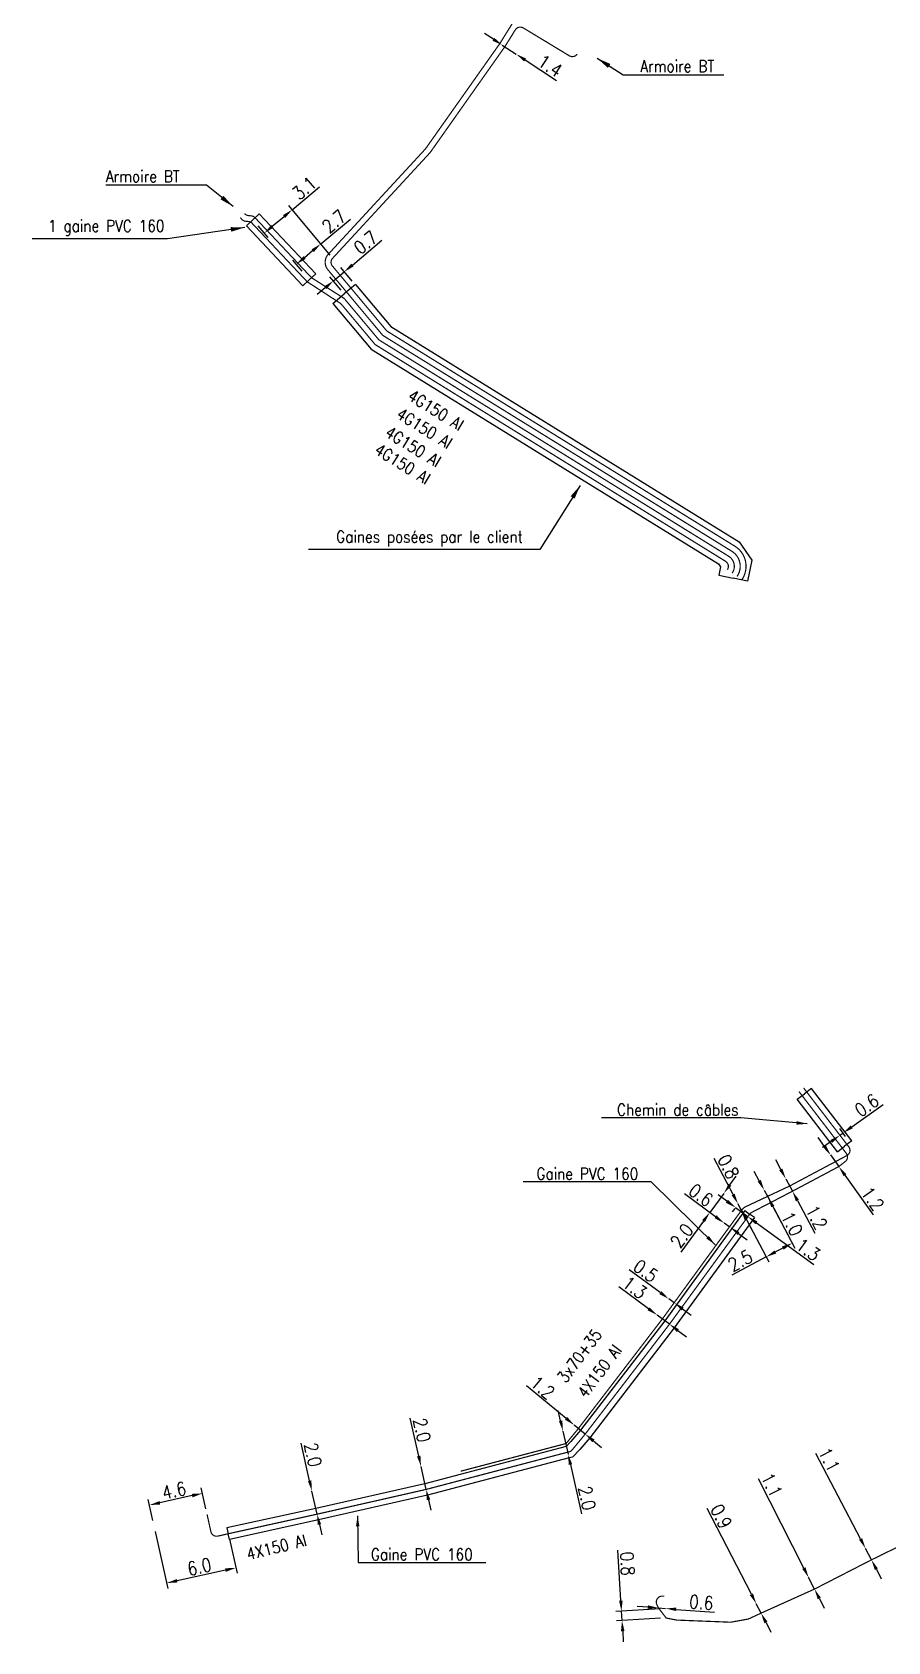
# Model space of a CAD drawing. Header units: millimetres. Extents: x 184994 to 186004, y 128000 to 129009.
# Drawn here: x 185603.6 to 185676.1, y 128208.7 to 128345.1 of the extents above; entities that cross this region are included whole.
import ezdxf

# ---------------------------------------------------------------- set-up
doc = ezdxf.new("R2010")
doc.units = ezdxf.units.MM
doc.header["$PDMODE"] = 34
doc.linetypes.add('B_ST_Al', pattern=[2000, 1000, 1000])
doc.layers.get('Defpoints').update_dxf_attribs({"linetype": 'CONTINUOUS'})
for name, color, linetype in [('B_100', 3, 'CONTINUOUS'), ('B_110', 1, 'CONTINUOUS'), ('B_400', 7, 'CONTINUOUS')]:
    doc.layers.add(name, color=color, linetype=linetype)
doc.styles.get("Standard").update_dxf_attribs({"font": 'romans.shx', "width": 0.85})
doc.dimstyles.get("Standard").update_dxf_attribs({"dimtxt": 1.5, "dimasz": 1.2, "dimexe": 0.625, "dimexo": 0.625, "dimgap": 0.25, "dimtad": 1, "dimdec": 1, "dimzin": 0, "dimdsep": 46, "dimtxsty": 'Standard', "dimcen": -0.5, "dimadec": 0, "dimazin": 0, "dimtfac": 1, "dimtdec": 1, "dimtmove": 0, "dimatfit": 3, "dimfxl": 0, "dimtolj": 1, "dimtzin": 0, "dimarcsym": 0})

# ---------------------------------------------------------------- blocks, each defined once
blk = doc.blocks.new('*D52')
at = {"layer": 'B_110', "color": 0, "linetype": 'Continuous', "lineweight": -2, "transparency": 16777216}
for p, q in [((185653.46, 128212.18), (185653.2, 128216.45)), ((185656.78, 128211.48), (185653.04, 128211.26)), ((185653.56, 128210.49), (185653.51, 128211.28)), ((185656.83, 128210.69), (185653.09, 128210.46)), ((185653.62, 128209.59), (185653.67, 128208.69))]:
    blk.add_line(p, q, dxfattribs=at)
at = {"layer": 'B_110', "color": 0, "linetype": 'Continuous', "transparency": 16777216}
for points in [[(185653.61, 128212.19), (185653.31, 128212.17), (185653.51, 128211.28)], [(185653.77, 128209.6), (185653.47, 128209.58), (185653.56, 128210.49)]]:
    blk.add_solid(points, dxfattribs=at)
at = {"layer": 'Defpoints', "color": 0, "linetype": 'Continuous', "transparency": 16777216}
for p in [(185653.51, 128211.28), (185657.25, 128211.51), (185657.3, 128210.71)]:
    blk.add_point(p, dxfattribs=at)
at = {"layer": 'B_110', "color": 0, "linetype": 'Continuous', "transparency": 16777216, "insert": (185654.02, 128215.31), "char_height": 1.125, "attachment_point": 5, "rotation": 273.506}
blk.add_mtext('\\A1;0.8', dxfattribs=at)
blk = doc.blocks.new('*D53')
at = {"layer": 'B_110', "color": 0, "linetype": 'Continuous', "lineweight": -2, "transparency": 16777216}
for p, q in [((185655.75, 128211.63), (185654.85, 128211.69)), ((185656.65, 128211.56), (185657.25, 128211.51)), ((185658.14, 128211.44), (185661.41, 128211.2))]:
    blk.add_line(p, q, dxfattribs=at)
at = {"layer": 'B_110', "color": 0, "linetype": 'Continuous', "transparency": 16777216}
for points in [[(185655.76, 128211.78), (185655.74, 128211.48), (185656.65, 128211.56)], [(185658.16, 128211.59), (185658.13, 128211.3), (185657.25, 128211.51)]]:
    blk.add_solid(points, dxfattribs=at)
at = {"layer": 'Defpoints', "color": 0, "linetype": 'Continuous', "transparency": 16777216}
for p in [(185656.65, 128211.56), (185657.25, 128211.51), (185657.25, 128211.51)]:
    blk.add_point(p, dxfattribs=at)
at = {"layer": 'B_110', "color": 0, "linetype": 'Continuous', "transparency": 16777216, "insert": (185660.28, 128212.03), "char_height": 1.125, "attachment_point": 5, "rotation": 355.6642}
blk.add_mtext('\\A1;0.6', dxfattribs=at)
blk = doc.blocks.new('*D54')
at = {"layer": 'B_110', "color": 0, "linetype": 'Continuous', "lineweight": -2, "transparency": 16777216}
for p, q in [((185664.53, 128212.72), (185660.77, 128220)), ((185665.35, 128211.12), (185664.94, 128211.92)), ((185665.77, 128210.32), (185666.18, 128209.52))]:
    blk.add_line(p, q, dxfattribs=at)
at = {"layer": 'B_110', "color": 0, "linetype": 'Continuous', "transparency": 16777216}
for points in [[(185664.66, 128212.79), (185664.39, 128212.65), (185664.94, 128211.92)], [(185665.9, 128210.39), (185665.63, 128210.25), (185665.35, 128211.12)]]:
    blk.add_solid(points, dxfattribs=at)
at = {"layer": 'Defpoints', "color": 0, "linetype": 'Continuous', "transparency": 16777216}
for p in [(185664.94, 128211.92), (185664.94, 128211.92), (185665.35, 128211.12)]:
    blk.add_point(p, dxfattribs=at)
at = {"layer": 'B_110', "color": 0, "linetype": 'Continuous', "transparency": 16777216, "insert": (185661.97, 128219.31), "char_height": 1.125, "attachment_point": 5, "rotation": 297.3218}
blk.add_mtext('\\A1;0.9', dxfattribs=at)
blk = doc.blocks.new('*D55')
at = {"layer": 'B_110', "color": 0, "linetype": 'Continuous', "lineweight": -2, "transparency": 16777216}
for p, q in [((185668.98, 128214.94), (185665.14, 128222.51)), ((185669.88, 128213.16), (185669.38, 128214.14)), ((185670.29, 128212.36), (185670.69, 128211.55))]:
    blk.add_line(p, q, dxfattribs=at)
at = {"layer": 'B_110', "color": 0, "linetype": 'Continuous', "transparency": 16777216}
for points in [[(185669.11, 128215.01), (185668.84, 128214.87), (185669.38, 128214.14)], [(185670.42, 128212.42), (185670.15, 128212.29), (185669.88, 128213.16)]]:
    blk.add_solid(points, dxfattribs=at)
at = {"layer": 'Defpoints', "color": 0, "linetype": 'Continuous', "transparency": 16777216}
for p in [(185669.38, 128214.14), (185669.38, 128214.14), (185669.88, 128213.16)]:
    blk.add_point(p, dxfattribs=at)
at = {"layer": 'B_110', "color": 0, "linetype": 'Continuous', "transparency": 16777216, "insert": (185666.25, 128221.98), "char_height": 1.125, "attachment_point": 5, "rotation": 296.8696}
blk.add_mtext('\\A1;1.1', dxfattribs=at)
blk = doc.blocks.new('*D56')
at = {"layer": 'B_110', "color": 0, "linetype": 'Continuous', "lineweight": -2, "transparency": 16777216}
for p, q in [((185673.78, 128217.41), (185670, 128224.66)), ((185674.71, 128215.64), (185674.2, 128216.61)), ((185675.12, 128214.84), (185675.54, 128214.04))]:
    blk.add_line(p, q, dxfattribs=at)
at = {"layer": 'B_110', "color": 0, "linetype": 'Continuous', "transparency": 16777216}
for points in [[(185673.91, 128217.48), (185673.65, 128217.34), (185674.2, 128216.61)], [(185675.25, 128214.91), (185674.99, 128214.77), (185674.71, 128215.64)]]:
    blk.add_solid(points, dxfattribs=at)
at = {"layer": 'Defpoints', "color": 0, "linetype": 'Continuous', "transparency": 16777216}
for p in [(185674.2, 128216.61), (185674.2, 128216.61), (185674.71, 128215.64)]:
    blk.add_point(p, dxfattribs=at)
at = {"layer": 'B_110', "color": 0, "linetype": 'Continuous', "transparency": 16777216, "insert": (185671.12, 128224.14), "char_height": 1.125, "attachment_point": 5, "rotation": 297.5433}
blk.add_mtext('\\A1;1.1', dxfattribs=at)
blk = doc.blocks.new('*D120')
at = {"layer": 'B_110', "color": 0, "linetype": 'Continuous', "lineweight": -2, "transparency": 16777216}
for p, q in [((185667.02, 128248.74), (185666.59, 128249.54)), ((185667.44, 128247.95), (185668.01, 128246.89)), ((185667.85, 128248.17), (185667.85, 128248.17)), ((185668.42, 128247.11), (185668.42, 128247.11)), ((185668.43, 128246.1), (185669.91, 128243.33))]:
    blk.add_line(p, q, dxfattribs=at)
at = {"layer": 'B_110', "color": 0, "linetype": 'Continuous', "transparency": 16777216}
for points in [[(185667.15, 128248.81), (185666.88, 128248.67), (185667.44, 128247.95)], [(185668.56, 128246.17), (185668.3, 128246.03), (185668.01, 128246.89)]]:
    blk.add_solid(points, dxfattribs=at)
at = {"layer": 'Defpoints', "color": 0, "linetype": 'Continuous', "transparency": 16777216}
for p in [(185667.44, 128247.95), (185668.01, 128246.89), (185668.01, 128246.89)]:
    blk.add_point(p, dxfattribs=at)
at = {"layer": 'B_110', "color": 0, "linetype": 'Continuous', "transparency": 16777216, "insert": (185670.04, 128244.67), "char_height": 1.125, "attachment_point": 5, "rotation": 298.0873}
blk.add_mtext('\\A1;1.2', dxfattribs=at)
blk = doc.blocks.new('*D121')
at = {"layer": 'B_110', "color": 0, "linetype": 'Continuous', "lineweight": -2, "transparency": 16777216}
for p, q in [((185655.81, 128236.92), (185653.28, 128238.79)), ((185657.58, 128235.61), (185656.53, 128236.39)), ((185658.3, 128235.08), (185659.02, 128234.54))]:
    blk.add_line(p, q, dxfattribs=at)
at = {"layer": 'B_110', "color": 0, "linetype": 'Continuous', "transparency": 16777216}
for points in [[(185655.9, 128237.04), (185655.72, 128236.8), (185656.53, 128236.39)], [(185658.39, 128235.2), (185658.21, 128234.96), (185657.58, 128235.61)]]:
    blk.add_solid(points, dxfattribs=at)
at = {"layer": 'Defpoints', "color": 0, "linetype": 'Continuous', "transparency": 16777216}
for p in [(185656.53, 128236.39), (185656.53, 128236.39), (185657.58, 128235.61)]:
    blk.add_point(p, dxfattribs=at)
at = {"layer": 'B_110', "color": 0, "linetype": 'Continuous', "transparency": 16777216, "insert": (185654.63, 128238.73), "char_height": 1.125, "attachment_point": 5, "rotation": 323.4763}
blk.add_mtext('\\A1;1.3', dxfattribs=at)
blk = doc.blocks.new('*D122')
at = {"layer": 'B_110', "color": 0, "linetype": 'Continuous', "lineweight": -2, "transparency": 16777216}
for p, q in [((185662.45, 128246.04), (185661.72, 128246.57)), ((185663.12, 128245.43), (185662.9, 128245.13)), ((185663.18, 128245.51), (185664.23, 128244.74)), ((185664.96, 128244.21), (185669.81, 128240.67))]:
    blk.add_line(p, q, dxfattribs=at)
at = {"layer": 'B_110', "color": 0, "linetype": 'Continuous', "transparency": 16777216}
for points in [[(185662.54, 128246.16), (185662.36, 128245.91), (185663.18, 128245.51)], [(185665.04, 128244.33), (185664.87, 128244.09), (185664.23, 128244.74)]]:
    blk.add_solid(points, dxfattribs=at)
at = {"layer": 'Defpoints', "color": 0, "linetype": 'Continuous', "transparency": 16777216}
for p in [(185663.18, 128245.51), (185663.4, 128245.81), (185664.23, 128244.74)]:
    blk.add_point(p, dxfattribs=at)
at = {"layer": 'B_110', "color": 0, "linetype": 'Continuous', "transparency": 16777216, "insert": (185669.34, 128241.94), "char_height": 1.125, "attachment_point": 5, "rotation": 323.9151}
blk.add_mtext('\\A1;1.3', dxfattribs=at)
blk = doc.blocks.new('*D123')
at = {"layer": 'B_110', "color": 0, "linetype": 'Continuous', "lineweight": -2, "transparency": 16777216}
for p, q in [((185670.72, 128250.69), (185670.2, 128251.43)), ((185671.24, 128249.96), (185671.94, 128248.98)), ((185672.46, 128248.25), (185674.84, 128244.9))]:
    blk.add_line(p, q, dxfattribs=at)
at = {"layer": 'B_110', "color": 0, "linetype": 'Continuous', "transparency": 16777216}
for points in [[(185670.84, 128250.78), (185670.6, 128250.61), (185671.24, 128249.96)], [(185672.58, 128248.34), (185672.34, 128248.16), (185671.94, 128248.98)]]:
    blk.add_solid(points, dxfattribs=at)
at = {"layer": 'Defpoints', "color": 0, "linetype": 'Continuous', "transparency": 16777216}
for p in [(185671.24, 128249.96), (185671.24, 128249.96), (185671.94, 128248.98)]:
    blk.add_point(p, dxfattribs=at)
at = {"layer": 'B_110', "color": 0, "linetype": 'Continuous', "transparency": 16777216, "insert": (185674.8, 128246.25), "char_height": 1.125, "attachment_point": 5, "rotation": 305.446}
blk.add_mtext('\\A1;1.2', dxfattribs=at)
blk = doc.blocks.new('*D124')
at = {"layer": 'B_110', "color": 0, "linetype": 'Continuous', "lineweight": -2, "transparency": 16777216}
for p, q in [((185613.79, 128218.96), (185613.4, 128220.74)), ((185617.11, 128221.08), (185614.38, 128220.48)), ((185618.28, 128219.96), (185617.89, 128221.73))]:
    blk.add_line(p, q, dxfattribs=at)
at = {"layer": 'B_110', "color": 0, "linetype": 'Continuous', "transparency": 16777216}
for points in [[(185614.35, 128220.62), (185614.41, 128220.33), (185613.5, 128220.28)], [(185617.08, 128221.23), (185617.15, 128220.93), (185617.99, 128221.27)]]:
    blk.add_solid(points, dxfattribs=at)
at = {"layer": 'Defpoints', "color": 0, "linetype": 'Continuous', "transparency": 16777216}
for p in [(185613.5, 128220.28), (185618.38, 128219.5), (185613.89, 128218.51)]:
    blk.add_point(p, dxfattribs=at)
at = {"layer": 'B_110', "color": 0, "linetype": 'Continuous', "transparency": 16777216, "insert": (185615.58, 128221.51), "char_height": 1.125, "attachment_point": 5, "rotation": 12.468}
blk.add_mtext('\\A1;4.6', dxfattribs=at)
blk = doc.blocks.new('*D125')
at = {"layer": 'B_110', "color": 0, "linetype": 'Continuous', "lineweight": -2, "transparency": 16777216}
for p, q in [((185627.07, 128222.34), (185626.36, 128225.54)), ((185627.71, 128219.51), (185627.27, 128221.46)), ((185627.9, 128218.63), (185628.1, 128217.76))]:
    blk.add_line(p, q, dxfattribs=at)
at = {"layer": 'B_110', "color": 0, "linetype": 'Continuous', "transparency": 16777216}
for points in [[(185627.22, 128222.38), (185626.93, 128222.31), (185627.27, 128221.46)], [(185628.05, 128218.67), (185627.76, 128218.6), (185627.71, 128219.51)]]:
    blk.add_solid(points, dxfattribs=at)
at = {"layer": 'Defpoints', "color": 0, "linetype": 'Continuous', "transparency": 16777216}
for p in [(185627.27, 128221.46), (185627.27, 128221.46), (185627.71, 128219.51)]:
    blk.add_point(p, dxfattribs=at)
at = {"layer": 'B_110', "color": 0, "linetype": 'Continuous', "transparency": 16777216, "insert": (185627.35, 128224.55), "char_height": 1.125, "attachment_point": 5, "rotation": 282.6152}
blk.add_mtext('\\A1;2.0', dxfattribs=at)
blk = doc.blocks.new('*D126')
at = {"layer": 'B_110', "color": 0, "linetype": 'Continuous', "lineweight": -2, "transparency": 16777216}
for p, q in [((185636.32, 128224.44), (185635.61, 128227.64)), ((185636.96, 128221.61), (185636.52, 128223.56)), ((185637.15, 128220.73), (185637.35, 128219.85))]:
    blk.add_line(p, q, dxfattribs=at)
at = {"layer": 'B_110', "color": 0, "linetype": 'Continuous', "transparency": 16777216}
for points in [[(185636.47, 128224.47), (185636.18, 128224.4), (185636.52, 128223.56)], [(185637.3, 128220.76), (185637.01, 128220.7), (185636.96, 128221.61)]]:
    blk.add_solid(points, dxfattribs=at)
at = {"layer": 'Defpoints', "color": 0, "linetype": 'Continuous', "transparency": 16777216}
for p in [(185636.52, 128223.56), (185636.52, 128223.56), (185636.96, 128221.61)]:
    blk.add_point(p, dxfattribs=at)
at = {"layer": 'B_110', "color": 0, "linetype": 'Continuous', "transparency": 16777216, "insert": (185636.6, 128226.64), "char_height": 1.125, "attachment_point": 5, "rotation": 282.6152}
blk.add_mtext('\\A1;2.0', dxfattribs=at)
blk = doc.blocks.new('*D127')
at = {"layer": 'B_110', "color": 0, "linetype": 'Continuous', "lineweight": -2, "transparency": 16777216}
for p, q in [((185648.35, 128227.43), (185648.16, 128228.31)), ((185648.55, 128226.55), (185648.99, 128224.6)), ((185649.18, 128223.72), (185650.12, 128219.55))]:
    blk.add_line(p, q, dxfattribs=at)
at = {"layer": 'B_110', "color": 0, "linetype": 'Continuous', "transparency": 16777216}
for points in [[(185648.5, 128227.46), (185648.21, 128227.4), (185648.55, 128226.55)], [(185649.33, 128223.75), (185649.04, 128223.69), (185648.99, 128224.6)]]:
    blk.add_solid(points, dxfattribs=at)
at = {"layer": 'Defpoints', "color": 0, "linetype": 'Continuous', "transparency": 16777216}
for p in [(185648.55, 128226.55), (185648.55, 128226.55), (185648.99, 128224.6)]:
    blk.add_point(p, dxfattribs=at)
at = {"layer": 'B_110', "color": 0, "linetype": 'Continuous', "transparency": 16777216, "insert": (185650.59, 128220.87), "char_height": 1.125, "attachment_point": 5, "rotation": 282.6152}
blk.add_mtext('\\A1;2.0', dxfattribs=at)
blk = doc.blocks.new('*D128')
at = {"layer": 'B_110', "color": 0, "linetype": 'Continuous', "lineweight": -2, "transparency": 16777216}
for p, q in [((185648.82, 128227.63), (185645.47, 128230.39)), ((185650.44, 128226.3), (185649.51, 128227.06)), ((185650.14, 128225.94), (185650.14, 128225.94)), ((185651.14, 128225.73), (185651.83, 128225.15))]:
    blk.add_line(p, q, dxfattribs=at)
at = {"layer": 'B_110', "color": 0, "linetype": 'Continuous', "transparency": 16777216}
for points in [[(185648.91, 128227.75), (185648.72, 128227.52), (185649.51, 128227.06)], [(185651.23, 128225.84), (185651.04, 128225.61), (185650.44, 128226.3)]]:
    blk.add_solid(points, dxfattribs=at)
at = {"layer": 'Defpoints', "color": 0, "linetype": 'Continuous', "transparency": 16777216}
for p in [(185649.51, 128227.06), (185650.44, 128226.3), (185650.44, 128226.3)]:
    blk.add_point(p, dxfattribs=at)
at = {"layer": 'B_110', "color": 0, "linetype": 'Continuous', "transparency": 16777216, "insert": (185646.82, 128230.25), "char_height": 1.125, "attachment_point": 5, "rotation": 320.5471}
blk.add_mtext('\\A1;1.2', dxfattribs=at)
blk = doc.blocks.new('*D170')
at = {"layer": 'B_110', "color": 0, "linetype": 'Continuous', "lineweight": -2, "transparency": 16777216}
for p, q in [((185613.99, 128218.05), (185615.06, 128213.21)), ((185620.28, 128217.39), (185620.92, 128214.51)), ((185619.94, 128214.77), (185615.84, 128213.86))]:
    blk.add_line(p, q, dxfattribs=at)
at = {"layer": 'B_110', "color": 0, "linetype": 'Continuous', "transparency": 16777216}
for points in [[(185615.81, 128214.01), (185615.87, 128213.72), (185614.96, 128213.67)], [(185619.91, 128214.92), (185619.97, 128214.62), (185620.82, 128214.96)]]:
    blk.add_solid(points, dxfattribs=at)
at = {"layer": 'Defpoints', "color": 0, "linetype": 'Continuous', "transparency": 16777216}
for p in [(185613.89, 128218.51), (185620.18, 128217.85), (185614.96, 128213.67)]:
    blk.add_point(p, dxfattribs=at)
at = {"layer": 'B_110', "color": 0, "linetype": 'Continuous', "transparency": 16777216, "insert": (185617.73, 128215.05), "char_height": 1.125, "attachment_point": 5, "rotation": 12.468}
blk.add_mtext('\\A1;6.0', dxfattribs=at)
blk = doc.blocks.new('*D395')
at = {"layer": 'B_110', "color": 0, "linetype": 'Continuous', "lineweight": -2, "transparency": 16777216}
for p, q in [((185673.03, 128252.34), (185675.71, 128254.25)), ((185672.51, 128251.52), (185672.02, 128252.2)), ((185671.3, 128251.11), (185670.57, 128250.59)), ((185672.03, 128251.63), (185672.29, 128251.82))]:
    blk.add_line(p, q, dxfattribs=at)
at = {"layer": 'B_110', "color": 0, "linetype": 'Continuous', "transparency": 16777216}
for points in [[(185672.94, 128252.46), (185673.11, 128252.22), (185672.29, 128251.82)], [(185671.21, 128251.23), (185671.39, 128250.99), (185672.03, 128251.63)]]:
    blk.add_solid(points, dxfattribs=at)
at = {"layer": 'Defpoints', "color": 0, "linetype": 'Continuous', "transparency": 16777216}
for p in [(185672.03, 128251.63), (185672.29, 128251.82), (185672.78, 128251.14)]:
    blk.add_point(p, dxfattribs=at)
at = {"layer": 'B_110', "color": 0, "linetype": 'Continuous', "transparency": 16777216, "insert": (185674.31, 128254.17), "char_height": 1.125, "attachment_point": 5, "rotation": 35.446}
blk.add_mtext('\\A1;0.6', dxfattribs=at)
blk = doc.blocks.new('*D396')
at = {"layer": 'B_110', "color": 0, "linetype": 'Continuous', "lineweight": -2, "transparency": 16777216}
for p, q in [((185662.98, 128246.61), (185661.36, 128249.67)), ((185663.67, 128245.29), (185663.4, 128245.81)), ((185664.1, 128244.5), (185664.52, 128243.7))]:
    blk.add_line(p, q, dxfattribs=at)
at = {"layer": 'B_110', "color": 0, "linetype": 'Continuous', "transparency": 16777216}
for points in [[(185663.11, 128246.68), (185662.85, 128246.54), (185663.4, 128245.81)], [(185664.23, 128244.57), (185663.96, 128244.43), (185663.67, 128245.29)]]:
    blk.add_solid(points, dxfattribs=at)
at = {"layer": 'Defpoints', "color": 0, "linetype": 'Continuous', "transparency": 16777216}
for p in [(185663.4, 128245.81), (185663.4, 128245.81), (185663.67, 128245.29)]:
    blk.add_point(p, dxfattribs=at)
at = {"layer": 'B_110', "color": 0, "linetype": 'Continuous', "transparency": 16777216, "insert": (185662.58, 128248.97), "char_height": 1.125, "attachment_point": 5, "rotation": 297.8975}
blk.add_mtext('\\A1;0.8', dxfattribs=at)
blk = doc.blocks.new('*D397')
at = {"layer": 'B_110', "color": 0, "linetype": 'Continuous', "lineweight": -2, "transparency": 16777216}
for p, q in [((185665.19, 128247.78), (185664.77, 128248.57)), ((185665.61, 128246.98), (185665.92, 128246.4)), ((185666.02, 128247.2), (185666.02, 128247.2)), ((185666.34, 128245.6), (185667.83, 128242.78))]:
    blk.add_line(p, q, dxfattribs=at)
at = {"layer": 'B_110', "color": 0, "linetype": 'Continuous', "transparency": 16777216}
for points in [[(185665.32, 128247.85), (185665.06, 128247.71), (185665.61, 128246.98)], [(185666.47, 128245.67), (185666.21, 128245.53), (185665.92, 128246.4)]]:
    blk.add_solid(points, dxfattribs=at)
at = {"layer": 'Defpoints', "color": 0, "linetype": 'Continuous', "transparency": 16777216}
for p in [(185665.61, 128246.98), (185665.61, 128246.98), (185665.92, 128246.4)]:
    blk.add_point(p, dxfattribs=at)
at = {"layer": 'B_110', "color": 0, "linetype": 'Continuous', "transparency": 16777216, "insert": (185667.97, 128244.13), "char_height": 1.125, "attachment_point": 5, "rotation": 297.8975}
blk.add_mtext('\\A1;1.0', dxfattribs=at)
blk = doc.blocks.new('*D398')
at = {"layer": 'B_110', "color": 0, "linetype": 'Continuous', "lineweight": -2, "transparency": 16777216}
for p, q in [((185662.71, 128247.43), (185663.24, 128248.16)), ((185662.18, 128246.7), (185661, 128245.08)), ((185660.47, 128244.36), (185658.54, 128241.71))]:
    blk.add_line(p, q, dxfattribs=at)
at = {"layer": 'B_110', "color": 0, "linetype": 'Continuous', "transparency": 16777216}
for points in [[(185662.59, 128247.52), (185662.83, 128247.34), (185662.18, 128246.7)], [(185660.35, 128244.45), (185660.59, 128244.27), (185661, 128245.08)]]:
    blk.add_solid(points, dxfattribs=at)
at = {"layer": 'Defpoints', "color": 0, "linetype": 'Continuous', "transparency": 16777216}
for p in [(185662.18, 128246.7), (185662.18, 128246.7), (185661, 128245.08)]:
    blk.add_point(p, dxfattribs=at)
at = {"layer": 'B_110', "color": 0, "linetype": 'Continuous', "transparency": 16777216, "insert": (185658.63, 128243.11), "char_height": 1.125, "attachment_point": 5, "rotation": 53.9151}
blk.add_mtext('\\A1;2.0', dxfattribs=at)
blk = doc.blocks.new('*D399')
at = {"layer": 'B_110', "color": 0, "linetype": 'Continuous', "lineweight": -2, "transparency": 16777216}
for p, q in [((185661.49, 128244.72), (185658.85, 128246.66)), ((185662.71, 128243.84), (185662.22, 128244.19)), ((185663.43, 128243.31), (185664.16, 128242.78))]:
    blk.add_line(p, q, dxfattribs=at)
at = {"layer": 'B_110', "color": 0, "linetype": 'Continuous', "transparency": 16777216}
for points in [[(185661.58, 128244.85), (185661.41, 128244.6), (185662.22, 128244.19)], [(185663.52, 128243.43), (185663.35, 128243.19), (185662.71, 128243.84)]]:
    blk.add_solid(points, dxfattribs=at)
at = {"layer": 'Defpoints', "color": 0, "linetype": 'Continuous', "transparency": 16777216}
for p in [(185662.22, 128244.19), (185662.22, 128244.19), (185662.71, 128243.84)]:
    blk.add_point(p, dxfattribs=at)
at = {"layer": 'B_110', "color": 0, "linetype": 'Continuous', "transparency": 16777216, "insert": (185660.25, 128246.56), "char_height": 1.125, "attachment_point": 5, "rotation": 323.9151}
blk.add_mtext('\\A1;0.6', dxfattribs=at)
blk = doc.blocks.new('*D400')
at = {"layer": 'B_110', "color": 0, "linetype": 'Continuous', "lineweight": -2, "transparency": 16777216}
for p, q in [((185665.83, 128246.57), (185668.21, 128242.07)), ((185663.62, 128245.4), (185666, 128240.9)), ((185665.78, 128241.32), (185662.88, 128239.78)), ((185667.19, 128242.07), (185666.57, 128241.74))]:
    blk.add_line(p, q, dxfattribs=at)
at = {"layer": 'B_110', "color": 0, "linetype": 'Continuous', "transparency": 16777216}
for points in [[(185667.12, 128242.2), (185667.26, 128241.93), (185667.99, 128242.49)], [(185666.5, 128241.87), (185666.64, 128241.61), (185665.78, 128241.32)]]:
    blk.add_solid(points, dxfattribs=at)
at = {"layer": 'Defpoints', "color": 0, "linetype": 'Continuous', "transparency": 16777216}
for p in [(185665.61, 128246.98), (185663.4, 128245.81), (185665.78, 128241.32)]:
    blk.add_point(p, dxfattribs=at)
at = {"layer": 'B_110', "color": 0, "linetype": 'Continuous', "transparency": 16777216, "insert": (185663.58, 128241), "char_height": 1.125, "attachment_point": 5, "rotation": 27.8975}
blk.add_mtext('\\A1;2.5', dxfattribs=at)
blk = doc.blocks.new('*D401')
at = {"layer": 'B_110', "color": 0, "linetype": 'Continuous', "lineweight": -2, "transparency": 16777216}
for p, q in [((185656.8, 128238.29), (185654.16, 128240.22)), ((185657.98, 128237.44), (185657.53, 128237.76)), ((185657.81, 128238.14), (185657.81, 128238.14)), ((185658.7, 128236.91), (185659.43, 128236.38))]:
    blk.add_line(p, q, dxfattribs=at)
at = {"layer": 'B_110', "color": 0, "linetype": 'Continuous', "transparency": 16777216}
for points in [[(185656.89, 128238.41), (185656.72, 128238.17), (185657.53, 128237.76)], [(185658.79, 128237.03), (185658.62, 128236.78), (185657.98, 128237.44)]]:
    blk.add_solid(points, dxfattribs=at)
at = {"layer": 'Defpoints', "color": 0, "linetype": 'Continuous', "transparency": 16777216}
for p in [(185657.53, 128237.76), (185657.53, 128237.76), (185657.98, 128237.44)]:
    blk.add_point(p, dxfattribs=at)
at = {"layer": 'B_110', "color": 0, "linetype": 'Continuous', "transparency": 16777216, "insert": (185655.56, 128240.13), "char_height": 1.125, "attachment_point": 5, "rotation": 323.9151}
blk.add_mtext('\\A1;0.5', dxfattribs=at)
blk = doc.blocks.new('*D643')
at = {"layer": 'B_110', "color": 0, "linetype": 'Continuous', "lineweight": -2, "transparency": 16777216}
for p, q in [((185642.66, 128344.55), (185641.91, 128345.04)), ((185643.41, 128344.06), (185644.59, 128343.29)), ((185645.34, 128342.8), (185648.01, 128341.05))]:
    blk.add_line(p, q, dxfattribs=at)
at = {"layer": 'B_110', "color": 0, "linetype": 'Continuous', "transparency": 16777216}
for points in [[(185642.74, 128344.67), (185642.58, 128344.42), (185643.41, 128344.06)], [(185645.42, 128342.92), (185645.26, 128342.67), (185644.59, 128343.29)]]:
    blk.add_solid(points, dxfattribs=at)
at = {"layer": 'Defpoints', "color": 0, "linetype": 'Continuous', "transparency": 16777216}
for p in [(185643.41, 128344.06), (185644.59, 128343.29), (185644.59, 128343.29)]:
    blk.add_point(p, dxfattribs=at)
at = {"layer": 'B_110', "color": 0, "linetype": 'Continuous', "transparency": 16777216, "insert": (185647.46, 128342.3), "char_height": 1.125, "attachment_point": 5, "rotation": 326.7825}
blk.add_mtext('\\A1;1.4', dxfattribs=at)
blk = doc.blocks.new('*D644')
at = {"layer": 'B_110', "color": 0, "linetype": 'Continuous', "lineweight": -2, "transparency": 16777216}
for p, q in [((185630.7, 128325.41), (185633.21, 128327.51)), ((185629.75, 128323.28), (185628.79, 128324.42)), ((185629.09, 128324.06), (185630.01, 128324.83)), ((185630.68, 128324.04), (185629.71, 128325.19)), ((185628.4, 128323.48), (185627.71, 128322.9))]:
    blk.add_line(p, q, dxfattribs=at)
at = {"layer": 'B_110', "color": 0, "linetype": 'Continuous', "transparency": 16777216}
for points in [[(185630.6, 128325.52), (185630.8, 128325.29), (185630.01, 128324.83)], [(185628.3, 128323.6), (185628.5, 128323.37), (185629.09, 128324.06)]]:
    blk.add_solid(points, dxfattribs=at)
at = {"layer": 'Defpoints', "color": 0, "linetype": 'Continuous', "transparency": 16777216}
for p in [(185630.01, 128324.83), (185630.05, 128322.92), (185630.98, 128323.68)]:
    blk.add_point(p, dxfattribs=at)
at = {"layer": 'B_110', "color": 0, "linetype": 'Continuous', "transparency": 16777216, "insert": (185631.82, 128327.32), "char_height": 1.125, "attachment_point": 5, "rotation": 39.9307}
blk.add_mtext('\\A1;0.7', dxfattribs=at)
blk = doc.blocks.new('*D645')
at = {"layer": 'B_100', "color": 0, "linetype": 'Continuous', "lineweight": -2, "transparency": 16777216}
for p, q in [((185628.02, 128327.2), (185630.54, 128329.31)), ((185628.82, 128326.25), (185627.72, 128327.56)), ((185626.45, 128324.88), (185625.65, 128325.83)), ((185626.64, 128326.05), (185627.33, 128326.63))]:
    blk.add_line(p, q, dxfattribs=at)
at = {"layer": 'B_100', "color": 0, "linetype": 'Continuous', "transparency": 16777216}
for points in [[(185627.24, 128326.74), (185627.43, 128326.51), (185628.02, 128327.2)], [(185626.55, 128326.16), (185626.74, 128325.93), (185625.95, 128325.47)]]:
    blk.add_solid(points, dxfattribs=at)
at = {"layer": 'Defpoints', "color": 0, "linetype": 'Continuous', "transparency": 16777216}
for p in [(185628.02, 128327.2), (185629.12, 128325.89), (185626.75, 128324.52)]:
    blk.add_point(p, dxfattribs=at)
at = {"layer": 'B_100', "color": 0, "linetype": 'Continuous', "transparency": 16777216, "insert": (185629.14, 128329.12), "char_height": 1.125, "attachment_point": 5, "rotation": 39.9307}
blk.add_mtext('\\A1;2.7', dxfattribs=at)
blk = doc.blocks.new('*D646')
at = {"layer": 'B_100', "color": 0, "linetype": 'Continuous', "lineweight": -2, "transparency": 16777216}
for p, q in [((185625.6, 128330.1), (185627.9, 128332.03)), ((185628.82, 128326.25), (185625.3, 128330.46)), ((185622.69, 128328.74), (185623.52, 128327.75)), ((185623.91, 128328.69), (185624.91, 128329.52))]:
    blk.add_line(p, q, dxfattribs=at)
at = {"layer": 'B_100', "color": 0, "linetype": 'Continuous', "transparency": 16777216}
for points in [[(185624.81, 128329.64), (185625.01, 128329.41), (185625.6, 128330.1)], [(185623.82, 128328.8), (185624.01, 128328.57), (185623.22, 128328.11)]]:
    blk.add_solid(points, dxfattribs=at)
at = {"layer": 'Defpoints', "color": 0, "linetype": 'Continuous', "transparency": 16777216}
for p in [(185625.6, 128330.1), (185622.39, 128329.1), (185629.12, 128325.89)]:
    blk.add_point(p, dxfattribs=at)
at = {"layer": 'B_100', "color": 0, "linetype": 'Continuous', "transparency": 16777216, "insert": (185626.62, 128331.93), "char_height": 1.125, "attachment_point": 5, "rotation": 39.9307}
blk.add_mtext('\\A1;3.1', dxfattribs=at)

msp = doc.modelspace()

# ---------------------------------------------------------------- linework, layer by layer
at = {"layer": 'B_100', "linetype": 'B_ST_Al', "const_width": 0.1, "flags": 128}
for points in [[(185662.92, 128299.33), (185662.9, 128299.29, 0.431381), (185662.6, 128300.72), (185633.02, 128319.02, -0.080167), (185632.9, 128319.12), (185630.06, 128322.51, 0.077376), (185629.95, 128322.61), (185627.24, 128324.33), (185622.58, 128329.28), (185622.44, 128329.42, 0.182376), (185622.13, 128329.58), (185621.89, 128329.6, -0.182376), (185621.58, 128329.75), (185621.56, 128329.78)], [(185662.51, 128299.61), (185662.49, 128299.58, 0.431381), (185662.34, 128300.29), (185632.69, 128318.63, -0.080167), (185632.57, 128318.74), (185629.78, 128322.07, 0.074464), (185629.67, 128322.17), (185626.87, 128323.99), (185622.21, 128328.94, 0.182376), (185621.89, 128329.1), (185621.66, 128329.12, -0.182376), (185621.34, 128329.27), (185621.19, 128329.43)]]:
    msp.add_lwpolyline(points, format="xyb", dxfattribs=at)
at = {"layer": 'B_110', "linetype": 'B_ST_Al', "const_width": 0.1, "flags": 128}
for points in [[(185663.33, 128299.04), (185663.31, 128299.01, 0.431381), (185662.87, 128301.14), (185633.35, 128319.4, -0.080167), (185633.23, 128319.5), (185630.3, 128323.01), (185628.63, 128325, -0.382037), (185628.67, 128326.34), (185628.69, 128326.36), (185636.9, 128335.26), (185643.21, 128344.2), (185652.68, 128359.44), (185655.6, 128364.78), (185659.77, 128371.83), (185666.19, 128383.81), (185666.35, 128384.12, 0.228173), (185666.37, 128384.55), (185665.92, 128385.59, -0.224149), (185665.94, 128386.01), (185666.6, 128387.3), (185668.62, 128391.21, -0.413788), (185669.29, 128391.43), (185670.44, 128390.84)], [(185649.76, 128343.29, -0.392004), (185649.09, 128343.15), (185645.19, 128345.51, 0.410148), (185644.51, 128345.34), (185643.62, 128343.91), (185637.31, 128334.97, -0.032747), (185637.27, 128334.92), (185629.06, 128326.02), (185629.03, 128325.99, 0.382037), (185629.01, 128325.32), (185630.58, 128323.45), (185633.56, 128319.89, 0.080167), (185633.68, 128319.78), (185663.13, 128301.57, -0.431381), (185663.71, 128298.72), (185663.74, 128298.75)], [(185639.88, 128223.15), (185648.82, 128225.5), (185649.85, 128226.76), (185656.98, 128236.06), (185663.69, 128245.27, -0.125706), (185664.07, 128245.59), (185667.77, 128247.33), (185672.62, 128249.91, 0.463352), (185672.78, 128250.66), (185668.95, 128255.65)], [(185657.14, 128212.56), (185656.96, 128212.56, 0.545095), (185656.51, 128211.85), (185656.65, 128211.56), (185657.3, 128210.71), (185658.2, 128210.53), (185662.78, 128210.35), (185664.27, 128210.62), (185665.35, 128211.12), (185669.88, 128213.16), (185674.71, 128215.64), (185680.47, 128218.46), (185687.82, 128222.4), (185696.17, 128228.11, -0.340354), (185696.77, 128228.08), (185701.33, 128224.15, -0.44483), (185701.35, 128223.41), (185699.36, 128221.54, 0.439029), (185699.38, 128220.06), (185700.77, 128218.82)]]:
    msp.add_lwpolyline(points, format="xyb", dxfattribs=at)
at = {"layer": 'B_110', "linetype": 'B_ST_Al', "flags": 128}
for points in [[(185668.56, 128255.34, 0.1, 0.1, 0), (185668.82, 128255, 0.1, 0.1, 0), (185672.24, 128250.54, 0.1, 0.1, 0), (185672.57, 128250.1, 0.1, 0.1, -0.413701), (185672.48, 128249.4, 0.1, 0.1, 0), (185671.94, 128248.98, 0, 0, 0)], [(185618.38, 128219.5, 0.1, 0.1, 0), (185618.7, 128218.04, 0.1, 0.1, 0.414989), (185619.3, 128217.65, 0.1, 0.1, 0), (185620.18, 128217.85, 0.1, 0.1, 0), (185627.71, 128219.51, 0.1, 0.1, 0), (185636.96, 128221.61, 0.1, 0.1, 0), (185649.09, 128224.8, 0.1, 0.1, 0.165347), (185649.35, 128224.98, 0.1, 0.1, 0), (185650.44, 128226.3, 0.1, 0.1, 0), (185657.58, 128235.61, 0.1, 0.1, 0), (185664.38, 128244.94, 0.1, 0.1, -0.115743), (185664.55, 128245.09, 0.1, 0.1, 0), (185668.01, 128246.89, 0.1, 0.1, 0), (185671.94, 128248.98, 0, 0, 0)]]:
    msp.add_lwpolyline(points, format="xyseb", dxfattribs=at)
at = {"layer": 'B_400', "color": 7, "linetype": 'CONTINUOUS'}
for p, q in [((185622.81, 128329.76), (185622.26, 128329.25)), ((185622.81, 128329.76), (185627.6, 128324.67)), ((185621.72, 128328.74), (185622.26, 128329.25)), ((185621.72, 128328.74), (185626.51, 128323.64)), ((185627.6, 128324.67), (185627.05, 128324.16)), ((185626.51, 128323.64), (185627.05, 128324.16)), ((185629.05, 128322.16), (185630.01, 128322.97)), ((185630.96, 128323.77), (185630.01, 128322.97)), ((185630.96, 128323.77), (185633.95, 128320.21)), ((185629.05, 128322.16), (185632.29, 128318.29)), ((185633.95, 128320.21), (185663.48, 128301.94)), ((185632.29, 128318.29), (185661.73, 128300.09)), ((185663.48, 128301.94), (185664.57, 128300.38)), ((185661.73, 128300.09), (185661.9, 128299.83)), ((185661.9, 128299.83), (185661.76, 128299.13)), ((185664.57, 128300.38), (185664.2, 128298.62)), ((185661.76, 128299.13), (185662.98, 128298.87)), ((185664.2, 128298.62), (185662.98, 128298.87)), ((185668.42, 128254.7), (185669.02, 128255.15)), ((185671.84, 128250.24), (185668.42, 128254.7)), ((185669.61, 128255.61), (185669.02, 128255.15)), ((185673.03, 128251.15), (185669.61, 128255.61)), ((185671.84, 128250.24), (185672.43, 128250.7)), ((185673.03, 128251.15), (185672.43, 128250.7)), ((185663.97, 128245.24), (185657.18, 128235.91)), ((185663.97, 128245.24), (185664.38, 128244.94)), ((185664.78, 128244.65), (185657.98, 128235.31)), ((185664.78, 128244.65), (185664.38, 128244.94)), ((185657.18, 128235.91), (185650.05, 128226.62)), ((185657.98, 128235.31), (185650.83, 128225.98)), ((185650.05, 128226.62), (185649.23, 128225.67)), ((185650.83, 128225.98), (185649.97, 128224.99)), ((185648.82, 128225.25), (185636.84, 128222.09)), ((185649.23, 128225.67), (185648.82, 128225.25)), ((185648.82, 128225.25), (185648.82, 128225.25)), ((185649.97, 128224.99), (185649.35, 128224.35)), ((185649.08, 128224.28), (185637.08, 128221.12)), ((185649.35, 128224.35), (185649.08, 128224.28)), ((185636.84, 128222.09), (185627.6, 128220)), ((185637.08, 128221.12), (185627.82, 128219.02)), ((185627.6, 128220), (185620.07, 128218.34)), ((185620.07, 128218.34), (185620.18, 128217.85)), ((185620.29, 128217.36), (185620.18, 128217.85)), ((185627.82, 128219.02), (185620.29, 128217.36))]:
    msp.add_line(p, q, dxfattribs=at)

# ---------------------------------------------------------------- texts
at = {"layer": 'B_100', "linetype": 'B_ST_Al', "width": 0.85}
for p in [(185633.37, 128310.95), (185632.47, 128309.49)]:
    msp.add_text('4G150 Al', height=1, rotation=328.2644, dxfattribs=at).set_placement(p)
at = {"layer": 'B_100', "linetype": 'Continuous', "insert": (185609.8, 128332.93), "char_height": 1, "attachment_point": 4}
msp.add_mtext('Armoire BT', dxfattribs=at)
at = {"layer": 'B_110', "linetype": 'B_ST_Al', "width": 0.85}
for p in [(185635.3, 128314.05), (185634.33, 128312.51)]:
    msp.add_text('4G150 Al', height=1, rotation=328.2644, dxfattribs=at).set_placement(p)
at = {"layer": 'B_110', "linetype": 'B_ST_Al', "insert": (185655.11, 128342.27), "char_height": 1, "attachment_point": 4}
msp.add_mtext('Armoire BT', dxfattribs=at)
at = {"layer": 'B_110', "linetype": 'B_ST_Al', "char_height": 1, "attachment_point": 7}
for s, insert, rotation in [('3x70+35', (185648.79, 128230.55), 53.0319), ('4X150 Al', (185650.49, 128229.27), 53.0319), ('4X150 Al', (185621.87, 128215.6), 14.1353)]:
    msp.add_mtext(s, dxfattribs=dict(at, insert=insert, rotation=rotation))
at = {"layer": 'B_400', "char_height": 1}
for s, insert, attachment_point in [('1 gaine PVC 160', (185614.77, 128328.56), 6), ('Gaines posées par le client', (185645.14, 128302.21), 6), ('Chemin de câbles', (185663.44, 128253.3), 9), ('Gaine PVC 160', (185654.94, 128247.87), 9), ('Gaine PVC 160', (185632.27, 128215.6), 7)]:
    msp.add_mtext(s, dxfattribs=dict(at, insert=insert, attachment_point=attachment_point))

# ---------------------------------------------------------------- dimensions: what is measured, and where the dimension line sits
at = {"layer": 'B_100', "linetype": 'Continuous'}
for base, p1, picture, middle in [((185625.6, 128330.1), (185622.39, 128329.1), '*D646', (185627.1, 128331.35)), ((185628.02, 128327.2), (185626.75, 128324.52), '*D645', (185629.63, 128328.54))]:
    dim = msp.add_linear_dim(base=base, p1=p1, p2=(185629.12, 128325.89), angle=219.9307, dimstyle='Standard', override={"dimscale": 0.75}, dxfattribs=at)
    dim.commit()
    dim.dimension.update_dxf_attribs({"geometry": picture, "text_midpoint": middle, "dimtype": 160})
at = {"layer": 'B_110', "linetype": 'Continuous'}
for base, p1, p2, angle, picture, middle, dimtype in [((185644.59, 128343.29), (185643.41, 128344.06), (185644.59, 128343.29), 146.7825, '*D643', (185647.05, 128341.68), 160), ((185671.24, 128249.96), (185671.94, 128248.98), (185671.24, 128249.96), 305.446, '*D123', (185674.19, 128245.81), 160), ((185668.01, 128246.89), (185667.44, 128247.95), (185668.01, 128246.89), 118.0873, '*D120', (185669.38, 128244.31), 160), ((185662.18, 128246.7), (185661, 128245.08), (185662.18, 128246.7), 233.9151, '*D398', (185659.24, 128242.67), 160), ((185662.22, 128244.19), (185662.71, 128243.84), (185662.22, 128244.19), 323.9151, '*D399', (185659.81, 128245.96), 160), ((185663.18, 128245.51), (185664.23, 128244.74), (185663.4, 128245.81), 323.9151, '*D122', (185668.9, 128241.33), 160), ((185665.78, 128241.32), (185665.61, 128246.98), (185663.4, 128245.81), 27.8975, '*D400', (185663.93, 128240.34), 160), ((185650.44, 128226.3), (185649.51, 128227.06), (185650.44, 128226.3), 140.5471, '*D128', (185646.34, 128229.67), 160), ((185648.55, 128226.55), (185648.99, 128224.6), (185648.55, 128226.55), 282.6152, '*D127', (185649.86, 128220.71), 160), ((185674.2, 128216.61), (185674.71, 128215.64), (185674.2, 128216.61), 117.5433, '*D56', (185670.45, 128223.79), 161), ((185669.38, 128214.14), (185669.88, 128213.16), (185669.38, 128214.14), 116.8696, '*D55', (185665.58, 128221.64), 161), ((185613.5, 128220.28), (185618.38, 128219.5), (185613.89, 128218.51), 12.468, '*D124', (185615.75, 128220.78), 160), ((185664.94, 128211.92), (185665.35, 128211.12), (185664.94, 128211.92), 117.3218, '*D54', (185661.3, 128218.96), 161), ((185614.96, 128213.67), (185620.18, 128217.85), (185613.89, 128218.51), 12.468, '*D170', (185617.89, 128214.32), 160), ((185653.51, 128211.28), (185657.3, 128210.71), (185657.25, 128211.51), 93.506, '*D52', (185653.27, 128215.26), 161)]:
    dim = msp.add_linear_dim(base=base, p1=p1, p2=p2, angle=angle, dimstyle='Standard', override={"dimscale": 0.75}, dxfattribs=at)
    dim.commit()
    dim.dimension.update_dxf_attribs({"geometry": picture, "text_midpoint": middle, "dimtype": dimtype})
for base, p1, p2, angle, text, picture, middle in [((185630.01, 128324.83), (185630.05, 128322.92), (185630.98, 128323.68), 219.9307, '0.7', '*D644', (185632.3, 128326.75)), ((185672.29, 128251.82), (185672.03, 128251.63), (185672.78, 128251.14), 215.446, '0.6', '*D395', (185674.74, 128253.56)), ((185663.4, 128245.81), (185663.67, 128245.29), (185663.4, 128245.81), 297.8975, '0.8', '*D396', (185661.92, 128248.61)), ((185665.61, 128246.98), (185665.92, 128246.4), (185665.61, 128246.98), 297.8975, '1.0', '*D397', (185667.31, 128243.77)), ((185657.53, 128237.76), (185657.98, 128237.44), (185657.53, 128237.76), 323.9151, '0.5', '*D401', (185655.12, 128239.52))]:
    dim = msp.add_linear_dim(base=base, p1=p1, p2=p2, angle=angle, text=text, dimstyle='Standard', override={"dimscale": 0.75}, dxfattribs=at)
    dim.commit()
    dim.dimension.update_dxf_attribs({"geometry": picture, "text_midpoint": middle, "dimtype": 160})
for base, p1, p2, angle, picture, middle in [((185656.53, 128236.39), (185657.58, 128235.61), (185656.53, 128236.39), 323.4763, '*D121', (185654.63, 128238.73)), ((185636.52, 128223.56), (185636.96, 128221.61), (185636.52, 128223.56), 282.6152, '*D126', (185636.6, 128226.64)), ((185627.27, 128221.46), (185627.71, 128219.51), (185627.27, 128221.46), 282.6152, '*D125', (185627.35, 128224.55))]:
    dim = msp.add_linear_dim(base=base, p1=p1, p2=p2, angle=angle, dimstyle='Standard', override={"dimscale": 0.75}, dxfattribs=at)
    dim.commit()
    dim.dimension.update_dxf_attribs({"geometry": picture, "text_midpoint": middle})
dim = msp.add_aligned_dim(p1=(185656.65, 128211.56), p2=(185657.25, 128211.51), distance=0, dimstyle='Standard', override={"dimscale": 0.75}, dxfattribs=at)
dim.commit()
dim.dimension.update_dxf_attribs({"geometry": '*D53', "text_midpoint": (185660.28, 128212.03)})

# ---------------------------------------------------------------- leaders
at = {"layer": 'B_100', "linetype": 'Continuous', "annotation_type": 0, "has_hookline": 1, "hookline_direction": 1, "text_width": 7.08}
msp.add_leader([(185620.58, 128330.38), (185618.33, 128332.18), (185617.13, 128332.18)], dimstyle='Standard', dxfattribs=at)
at = {"layer": 'B_110', "linetype": 'B_ST_Al', "annotation_type": 0, "has_hookline": 1, "hookline_direction": 0, "text_width": 7.08}
msp.add_leader([(185651.46, 128342.94), (185653.66, 128341.52), (185654.86, 128341.52)], dimstyle='Standard', dxfattribs=at)
at = {"layer": 'B_400', "annotation_type": 0, "has_hookline": 1, "hookline_direction": 1}
for points, text_width in [([(185621.59, 128328.6), (185615.02, 128327.64)], 11.21), ([(185650.01, 128306.72), (185646.59, 128301.29), (185645.39, 128301.29)], 18.17)]:
    msp.add_leader(points, dimstyle='Standard', dxfattribs=dict(at, text_width=text_width))
at = {"layer": 'B_400', "annotation_type": 0, "has_hookline": 1}
for points, hookline_direction, text_width in [([(185669.26, 128252.6), (185663.62, 128253.11)], 1, 11.62), ([(185661.46, 128242.35), (185656.03, 128247.69), (185655.13, 128247.69)], 1, 9.75), ([(185631.14, 128219.37), (185631.19, 128215.41), (185632.09, 128215.41)], 0, 9.75)]:
    msp.add_leader(points, dimstyle='Standard', override={"dimscale": 0.75}, dxfattribs=dict(at, hookline_direction=hookline_direction, text_width=text_width))

doc.saveas('drawing.dxf')
